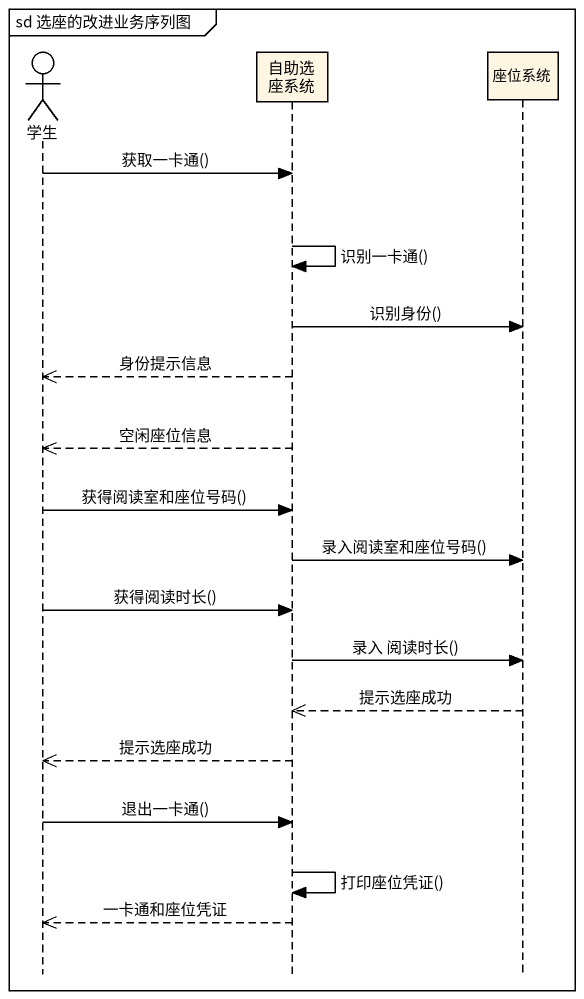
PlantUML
@startuml
mainframe sd 选座的改进业务序列图
hide footbox
actor 学生
participant 自助选座系统
participant 座位系统

学生 -> 自助选座系统 : 获取一卡通()
自助选座系统 -> 自助选座系统 : 识别一卡通()
自助选座系统 -> 座位系统 : 识别身份()
自助选座系统 -->> 学生 : 身份提示信息
自助选座系统 -->> 学生 : 空闲座位信息
学生 -> 自助选座系统 : 获得阅读室和座位号码()
自助选座系统 -> 座位系统 : 录入阅读室和座位号码()
学生 -> 自助选座系统 : 获得阅读时长()
自助选座系统 -> 座位系统 : 录入 阅读时长()
座位系统 -->> 自助选座系统 : 提示选座成功
自助选座系统 -->> 学生 : 提示选座成功
学生 -> 自助选座系统 : 退出一卡通()
自助选座系统 -> 自助选座系统 : 打印座位凭证()
自助选座系统 -->> 学生 : 一卡通和座位凭证
@enduml
